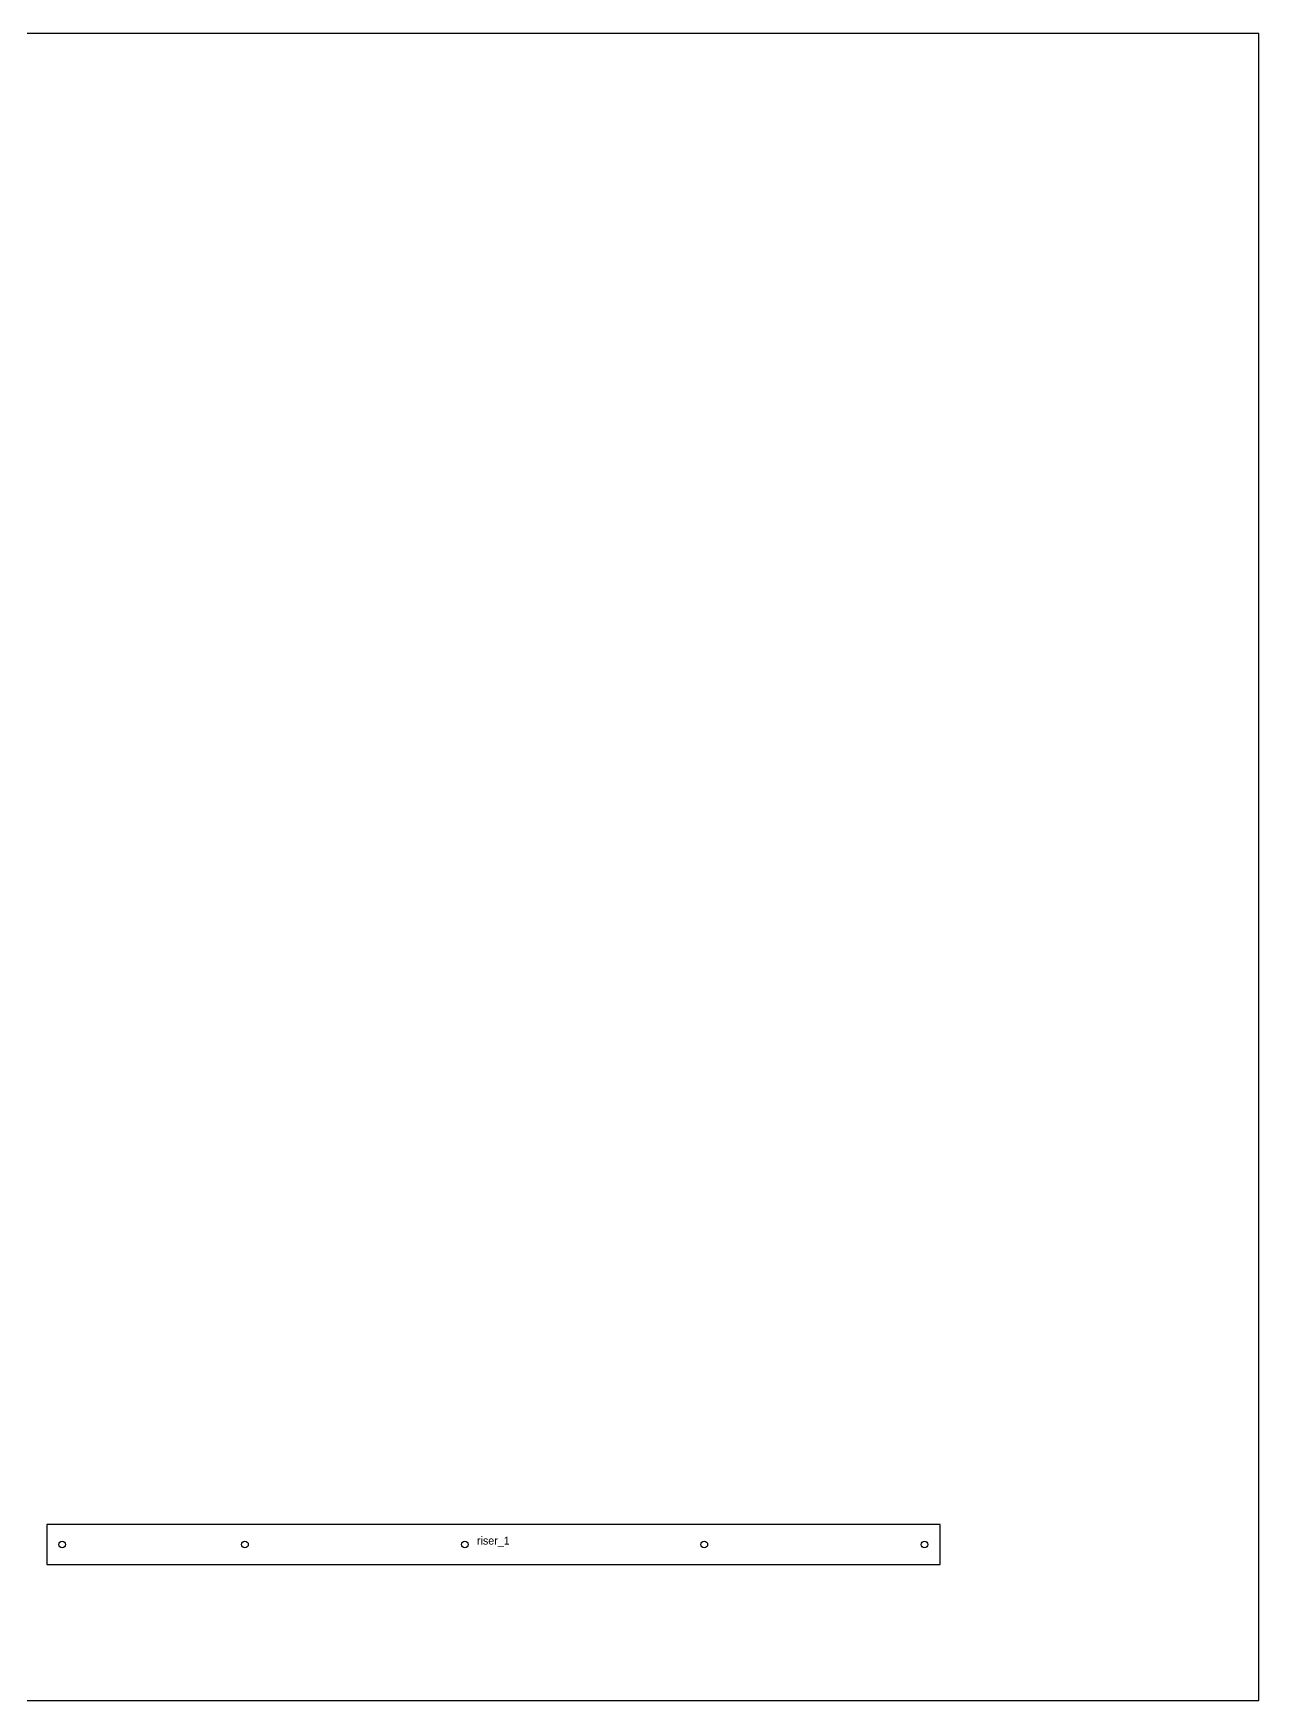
# Model space of a CAD drawing. Header units: millimetres. Extents: x 0 to 2500, y -17 to 1250.
# Drawn here: x 1581 to 2500, y 0 to 1250 of the extents above; entities that cross this region are included whole.
import ezdxf
from ezdxf.enums import TextEntityAlignment as Align

# ---------------------------------------------------------------- set-up
doc = ezdxf.new("R2010")
doc.units = ezdxf.units.MM
for name, color, linetype in [('DRILL', 5, 'CONTINUOUS'), ('NOTE', 8, 'CONTINUOUS'), ('OUTLINE', 7, 'CONTINUOUS')]:
    doc.layers.add(name, color=color, linetype=linetype)

msp = doc.modelspace()

# ---------------------------------------------------------------- linework, layer by layer
at = {"layer": 'DRILL'}
for centre in [(1602.65, 117), (1739.72, 117), (1904.61, 117), (2084.2, 117), (2249.4, 117)]:
    msp.add_circle(centre, 2.5, dxfattribs=at)
at = {"layer": 'NOTE'}
for p, q in [((2500, 1250), (0, 1250)), ((2500, 0), (2500, 1250)), ((0, 0), (2500, 0))]:
    msp.add_line(p, q, dxfattribs=at)
at = {"layer": 'OUTLINE'}
for p, q in [((2261, 132), (1591, 132)), ((1591, 132), (1591, 102)), ((2261, 102), (2261, 132)), ((1591, 102), (2261, 102))]:
    msp.add_line(p, q, dxfattribs=at)

# ---------------------------------------------------------------- texts
at = {"layer": 'NOTE'}
msp.add_text('riser_1', height=6, dxfattribs=at).set_placement((1926, 117), align=Align.CENTER)

doc.saveas('drawing.dxf')
